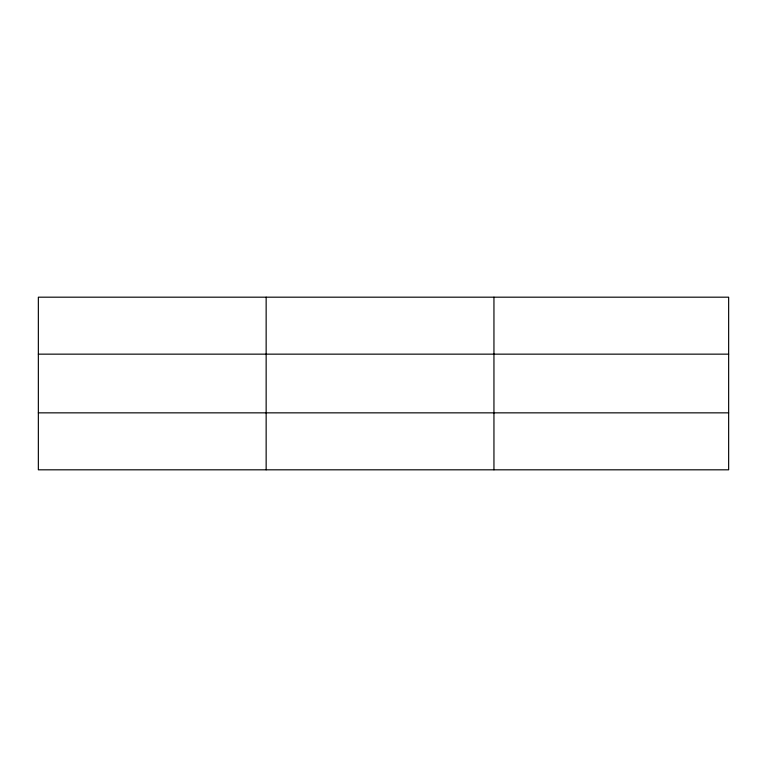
<?xml version="1.0" encoding="UTF-8"?>
<svg xmlns="http://www.w3.org/2000/svg" width="767" height="767" viewBox="0 0 767 767"><rect width="100%" height="100%" fill="white"/><g stroke="black" fill="none" stroke-linecap="round" stroke-linejoin="round"><path stroke-width="1.15" d="M266.149 469.816L266.149 297.184M493.948 469.816L493.948 297.184M728.65 412.847L728.65 469.816L38.35 469.816L38.35 297.184L728.65 297.184L728.65 412.847L38.35 412.847M38.35 354.153L728.65 354.153"/></g></svg>
